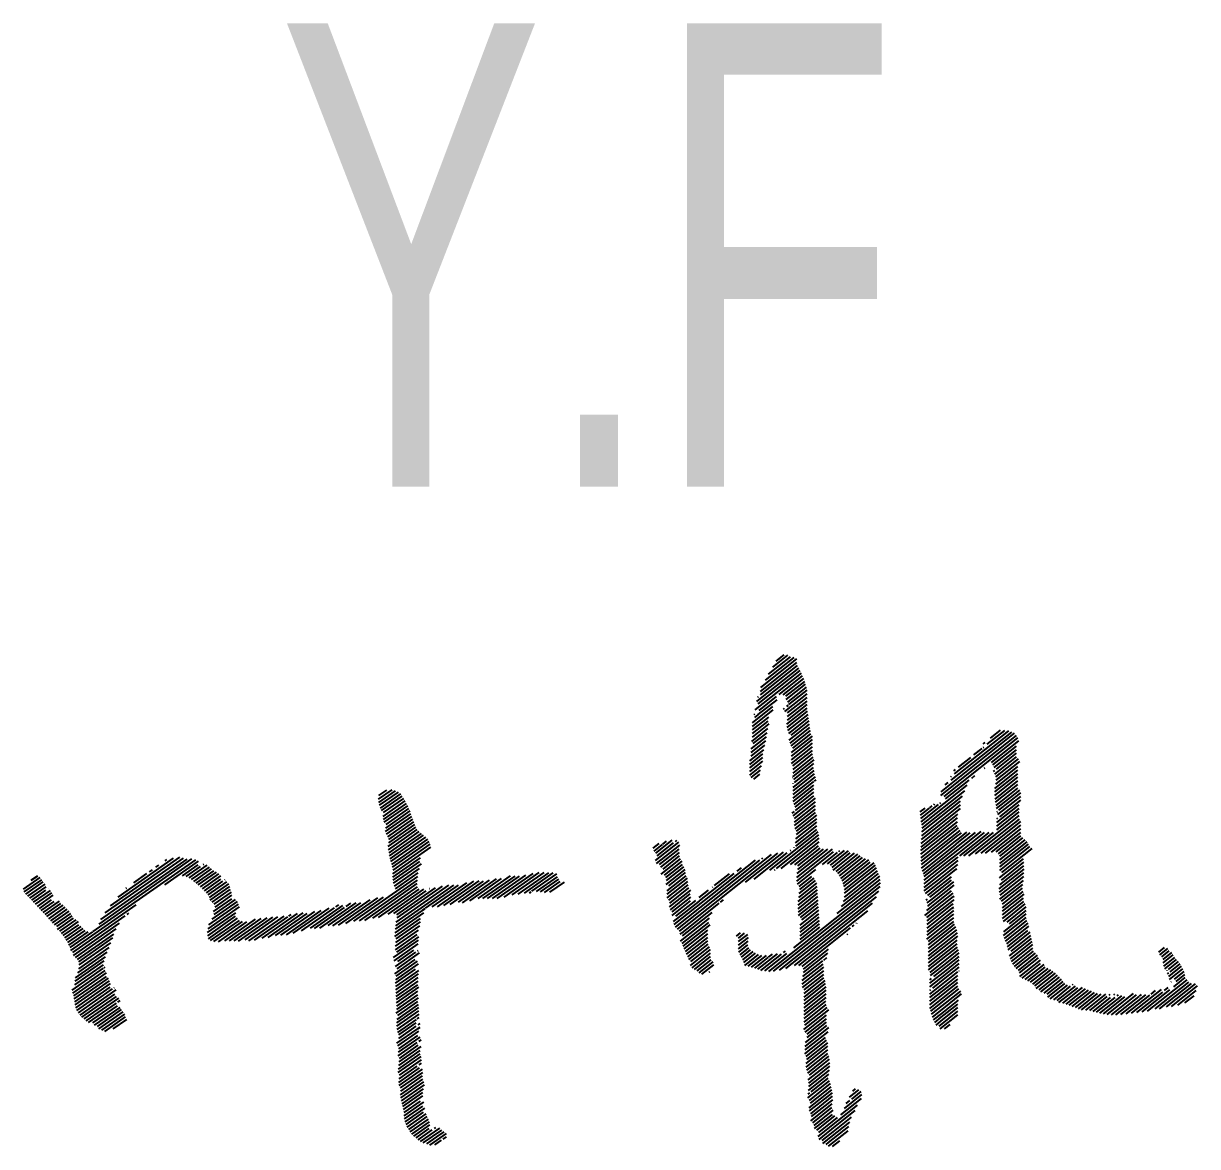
# Model space of a CAD drawing. Header units: millimetres. Extents: x -256 to 585, y -266 to 464.
# Drawn here: x 546.647 to 551.484, y -10.511 to -5.885 of the extents above; entities that cross this region are included whole.
import ezdxf

# ---------------------------------------------------------------- set-up
doc = ezdxf.new("R2010")
doc.units = ezdxf.units.MM
doc.styles.add('Arial Narrow', font='ARIALN.TTF', dxfattribs={"height": 0.2})

# ---------------------------------------------------------------- blocks, each defined once
blk = doc.blocks.new('Unknown-252070812-55927')
at = {"color": 3, "linetype": 'Continuous'}
for p, q in [((549.6852, -8.6201), (549.8331, -8.5028)), ((549.7042, -8.5903), (549.8226, -8.4964)), ((549.7167, -8.5656), (549.8074, -8.4937)), ((549.7342, -8.537), (549.7964, -8.4876)), ((549.7478, -8.5115), (549.7805, -8.4855)), ((549.6741, -8.688), (549.847, -8.5508)), ((549.6832, -8.6365), (549.834, -8.5169)), ((549.6836, -8.6509), (549.8359, -8.5301)), ((549.6911, -8.6598), (549.8414, -8.5405)), ((549.6623, -8.7122), (549.8525, -8.5612)), ((549.7601, -8.6493), (549.8573, -8.5721)), ((549.7769, -8.6507), (549.862, -8.5832)), ((549.7882, -8.6565), (549.8658, -8.5949)), ((549.7895, -8.6702), (549.8697, -8.6066)), ((549.6729, -8.6594), (549.6759, -8.657)), ((549.678, -8.7144), (549.7502, -8.6572)), ((549.7845, -8.7185), (549.8753, -8.6465)), ((549.7958, -8.68), (549.8735, -8.6183)), ((549.8007, -8.6909), (549.8753, -8.6317)), ((549.6508, -8.7655), (549.7351, -8.6986)), ((549.6687, -8.6775), (549.6907, -8.6601)), ((549.6747, -8.7318), (549.7517, -8.6707)), ((549.7779, -8.7089), (549.7832, -8.7047)), ((549.792, -8.6977), (549.7986, -8.6926)), ((549.7921, -8.7715), (549.8761, -8.7048)), ((549.7945, -8.7548), (549.8753, -8.6907)), ((549.7947, -8.7251), (549.8753, -8.6612)), ((549.7955, -8.7393), (549.8753, -8.676)), ((549.6508, -8.7803), (549.7363, -8.7125)), ((549.6508, -8.795), (549.7179, -8.7418)), ((549.6574, -8.7308), (549.6601, -8.7287)), ((549.6597, -8.7437), (549.6734, -8.7328)), ((549.7938, -8.7849), (549.8779, -8.7181)), ((549.7963, -8.7977), (549.8798, -8.7314)), ((549.7999, -8.8095), (549.8817, -8.7447)), ((549.6473, -8.8421), (549.7145, -8.7888)), ((549.6508, -8.8098), (549.7154, -8.7586)), ((549.6508, -8.8246), (549.7191, -8.7704)), ((549.8023, -8.8372), (549.8854, -8.7713)), ((549.8052, -8.8496), (549.8872, -8.7845)), ((549.81, -8.8163), (549.8835, -8.758)), ((549.8105, -8.8602), (549.8891, -8.7978)), ((550.4826, -8.9763), (550.7068, -8.7984)), ((550.6179, -8.8541), (550.6901, -8.7968)), ((550.6307, -8.8293), (550.6722, -8.7963)), ((549.6451, -8.8734), (549.7087, -8.8229)), ((549.6451, -8.8882), (549.7059, -8.8399)), ((549.654, -8.8515), (549.7107, -8.8066)), ((549.812, -8.8886), (549.8983, -8.8201)), ((549.812, -8.9033), (549.8983, -8.8348)), ((549.812, -8.9181), (549.8983, -8.8496)), ((549.8164, -8.8703), (549.891, -8.8111)), ((550.4271, -9.0646), (550.7379, -8.818)), ((550.4273, -9.0497), (550.7306, -8.809)), ((550.4407, -9.0686), (550.7439, -8.8279)), ((550.4685, -9.0022), (550.7185, -8.8038)), ((550.6013, -8.8525), (550.6086, -8.8468)), ((550.6355, -8.9287), (550.7479, -8.8396)), ((549.6393, -8.9223), (549.6969, -8.8766)), ((549.6393, -8.937), (549.6934, -8.8941)), ((549.6451, -8.9029), (549.7015, -8.8581)), ((549.812, -8.9329), (549.8983, -8.8644)), ((549.8175, -8.9432), (549.8983, -8.8791)), ((549.8177, -8.9578), (549.8983, -8.8939)), ((550.5627, -8.898), (550.5968, -8.8709)), ((550.6015, -8.8672), (550.6035, -8.8656)), ((550.6413, -8.9389), (550.7384, -8.8618)), ((550.6461, -8.9498), (550.7384, -8.8766)), ((550.6554, -8.9572), (550.7384, -8.8913)), ((549.6393, -8.9518), (549.6935, -8.9088)), ((549.6393, -8.9665), (549.6929, -8.924)), ((549.6393, -8.9813), (549.6872, -8.9433)), ((549.8177, -8.9726), (549.9004, -8.907)), ((549.8177, -8.9873), (549.905, -8.9181)), ((549.8213, -8.9993), (549.9038, -8.9338)), ((550.4987, -8.9488), (550.5496, -8.9084)), ((550.6486, -8.9774), (550.7384, -8.9061)), ((550.6525, -9.0185), (550.7442, -8.9458)), ((550.653, -8.9887), (550.7468, -8.9142)), ((550.6543, -9.0024), (550.7517, -8.9251)), ((549.6449, -8.9916), (549.6832, -8.9613)), ((549.6556, -8.9979), (549.6808, -8.9779)), ((549.8148, -8.9896), (549.8155, -8.989)), ((549.8177, -9.0316), (549.9051, -8.9622)), ((549.8177, -9.0464), (549.9064, -8.976)), ((549.8177, -9.0611), (549.9103, -8.9877)), ((549.8243, -9.0116), (549.9025, -8.9495)), ((550.4682, -8.9877), (550.4703, -8.986)), ((550.4799, -8.9636), (550.487, -8.958)), ((550.5538, -8.9936), (550.5673, -8.9828)), ((550.6057, -8.9524), (550.608, -8.9506)), ((550.6437, -8.9665), (550.6487, -8.9626)), ((550.6492, -9.0359), (550.7442, -8.9606)), ((550.6492, -9.0507), (550.7442, -8.9753)), ((550.6492, -9.0655), (550.7442, -8.9901)), ((548.1104, -9.0805), (548.1657, -9.0418)), ((548.1117, -9.0657), (548.1438, -9.0432)), ((549.8177, -9.0759), (549.904, -9.0074)), ((549.8177, -9.0168), (549.8185, -9.0162)), ((549.8181, -9.0903), (549.904, -9.0221)), ((549.8222, -9.1018), (549.904, -9.0369)), ((549.9063, -9.0056), (549.9129, -9.0003)), ((550.3458, -9.1734), (550.535, -9.0232)), ((550.4448, -9.021), (550.4565, -9.0118)), ((550.4457, -9.0794), (550.5435, -9.0018)), ((550.65, -9.0796), (550.7442, -9.0049)), ((550.6516, -9.0931), (550.7442, -9.0196)), ((550.6541, -9.1059), (550.7442, -9.0344)), ((550.6565, -9.1187), (550.7516, -9.0433)), ((548.1111, -9.0939), (548.18, -9.0457)), ((548.1143, -9.1056), (548.1919, -9.0512)), ((548.1181, -9.1168), (548.2025, -9.0578)), ((548.1226, -9.1276), (548.2081, -9.0678)), ((548.1287, -9.1512), (548.2193, -9.0877)), ((548.1312, -9.1355), (548.2137, -9.0777)), ((549.8183, -9.1492), (549.9102, -9.0763)), ((549.8235, -9.1599), (549.9098, -9.0914)), ((549.8259, -9.1137), (549.904, -9.0517)), ((549.8284, -9.1264), (549.904, -9.0664)), ((550.3479, -9.1865), (550.5257, -9.0454)), ((550.3488, -9.2153), (550.5082, -9.0888)), ((550.3499, -9.1996), (550.5164, -9.0675)), ((550.6617, -9.1441), (550.7557, -9.0695)), ((550.6661, -9.1258), (550.7557, -9.0548)), ((550.6694, -9.1528), (550.7557, -9.0843)), ((548.13, -9.1642), (548.225, -9.0977)), ((548.1339, -9.1754), (548.2303, -9.1079)), ((548.1382, -9.2141), (548.2438, -9.1402)), ((548.1395, -9.1993), (548.2399, -9.129)), ((548.1415, -9.184), (548.2351, -9.1185)), ((549.8136, -9.1382), (549.8234, -9.1304)), ((549.8235, -9.1746), (549.9098, -9.1061)), ((549.8235, -9.1894), (549.9098, -9.1209)), ((549.8258, -9.2023), (549.9098, -9.1357)), ((550.342, -9.1322), (550.3615, -9.1167)), ((550.3428, -9.1463), (550.3801, -9.1167)), ((550.344, -9.1601), (550.4173, -9.1019)), ((550.3466, -9.2466), (550.5082, -9.1183)), ((550.3477, -9.2309), (550.5082, -9.1035)), ((550.3816, -9.1154), (550.3915, -9.1076)), ((550.3973, -9.103), (550.4009, -9.1001)), ((550.4219, -9.0982), (550.426, -9.095)), ((550.6579, -9.1767), (550.7499, -9.1036)), ((550.6579, -9.1914), (550.7499, -9.1184)), ((550.6579, -9.1324), (550.6594, -9.1312)), ((550.6579, -9.2062), (550.7499, -9.1331)), ((548.1426, -9.225), (548.2478, -9.1513)), ((548.1479, -9.2352), (548.2517, -9.1625)), ((548.1523, -9.246), (548.2556, -9.1737)), ((548.1526, -9.2598), (548.2597, -9.1847)), ((549.8287, -9.2443), (549.9155, -9.1754)), ((549.8318, -9.2123), (549.9155, -9.1459)), ((549.8325, -9.2265), (549.9155, -9.1606)), ((550.3447, -9.2924), (550.495, -9.1731)), ((550.3448, -9.307), (550.4939, -9.1887)), ((550.345, -9.2774), (550.4959, -9.1576)), ((550.3454, -9.2623), (550.4966, -9.1423)), ((550.5418, -9.3131), (550.7499, -9.1479)), ((550.5698, -9.3056), (550.7503, -9.1624)), ((550.5924, -9.3024), (550.7557, -9.1729)), ((550.6104, -9.3029), (550.7557, -9.1876)), ((550.6579, -9.1619), (550.6613, -9.1592)), ((548.1504, -9.2752), (548.264, -9.1957)), ((548.1513, -9.2885), (548.2699, -9.2055)), ((548.1533, -9.301), (548.278, -9.2137)), ((548.1557, -9.3133), (548.2872, -9.2211)), ((548.1581, -9.3255), (548.296, -9.2289)), ((548.161, -9.3374), (548.3044, -9.237)), ((549.7219, -9.3733), (549.9218, -9.2146)), ((549.7502, -9.3656), (549.9243, -9.2275)), ((549.8272, -9.2603), (549.9155, -9.1901)), ((549.8289, -9.2737), (549.9155, -9.2049)), ((550.3454, -9.3214), (550.4997, -9.1989)), ((550.3459, -9.3357), (550.5059, -9.2087)), ((550.3464, -9.35), (550.4969, -9.2306)), ((550.4964, -9.3048), (550.6068, -9.2172)), ((550.4969, -9.2306), (550.5045, -9.2246)), ((550.498, -9.2888), (550.5927, -9.2136)), ((550.4996, -9.2728), (550.5688, -9.2178)), ((550.5012, -9.2567), (550.548, -9.2196)), ((550.5028, -9.2407), (550.5333, -9.2165)), ((550.5044, -9.3132), (550.6254, -9.2172)), ((550.5045, -9.2246), (550.512, -9.2186)), ((550.5218, -9.3142), (550.644, -9.2172)), ((550.635, -9.2981), (550.7557, -9.2024)), ((550.6551, -9.2969), (550.7557, -9.2171)), ((550.6636, -9.305), (550.7557, -9.2319)), ((548.1643, -9.349), (548.3128, -9.245)), ((548.1678, -9.3604), (548.3187, -9.2548)), ((548.1692, -9.3873), (548.3254, -9.2779)), ((548.1705, -9.3725), (548.3228, -9.2659)), ((549.2421, -9.2817), (549.2662, -9.2626)), ((549.245, -9.2942), (549.2793, -9.267)), ((549.2517, -9.3332), (549.3467, -9.2578)), ((549.2525, -9.3031), (549.3204, -9.2491)), ((549.2552, -9.3452), (549.351, -9.2692)), ((549.2583, -9.3132), (549.3257, -9.2597)), ((549.2676, -9.3501), (549.3489, -9.2856)), ((549.2815, -9.2653), (549.2963, -9.2535)), ((549.3329, -9.254), (549.3388, -9.2493)), ((549.7688, -9.3656), (549.9257, -9.2411)), ((549.8073, -9.3498), (549.926, -9.2556)), ((549.8222, -9.279), (549.823, -9.2784)), ((549.8249, -9.3506), (549.923, -9.2728)), ((549.8375, -9.3554), (549.9289, -9.2828)), ((549.8379, -9.3698), (549.9434, -9.2861)), ((550.347, -9.3643), (550.4876, -9.2528)), ((550.3506, -9.3762), (550.4782, -9.275)), ((550.4689, -9.2971), (550.4996, -9.2728)), ((550.4782, -9.275), (550.5012, -9.2567)), ((550.4876, -9.2528), (550.5028, -9.2407)), ((550.6694, -9.3151), (550.7642, -9.2399)), ((550.6694, -9.3299), (550.7736, -9.2472)), ((550.6694, -9.3447), (550.7816, -9.2556)), ((550.6694, -9.3594), (550.7881, -9.2652)), ((550.6694, -9.3742), (550.7939, -9.2753)), ((550.6783, -9.3818), (550.8026, -9.2832)), ((546.935, -9.6252), (547.357, -9.3297)), ((546.9589, -9.5946), (547.3416, -9.3266)), ((546.966, -9.5757), (547.3212, -9.3269)), ((546.9843, -9.5489), (547.3065, -9.3233)), ((547.0053, -9.5203), (547.2921, -9.3195)), ((547.0374, -9.4839), (547.2659, -9.3239)), ((547.2307, -9.3346), (547.2383, -9.3293)), ((548.1688, -9.4015), (548.2825, -9.3219)), ((549.2725, -9.361), (549.3494, -9.2999)), ((549.2746, -9.3888), (549.3544, -9.3254)), ((549.2823, -9.368), (549.3505, -9.3138)), ((549.3286, -9.5969), (549.6636, -9.3311)), ((549.3341, -9.6073), (549.6812, -9.3318)), ((549.3414, -9.6162), (549.7296, -9.3081)), ((549.3502, -9.624), (549.7545, -9.3031)), ((549.6225, -9.4227), (549.7783, -9.299)), ((549.658, -9.4093), (549.7941, -9.3012)), ((549.6885, -9.326), (549.6933, -9.3222)), ((549.8065, -9.2915), (549.808, -9.2902)), ((549.8328, -9.4034), (549.9799, -9.2866)), ((549.8337, -9.4174), (549.9849, -9.2975)), ((549.8349, -9.387), (549.9611, -9.2868)), ((549.9386, -9.3489), (550.0011, -9.2994)), ((549.9599, -9.3468), (550.0295, -9.2915)), ((549.9722, -9.3518), (550.0456, -9.2936)), ((549.9785, -9.3616), (550.0536, -9.3019)), ((549.9831, -9.3726), (550.0706, -9.3032)), ((549.995, -9.378), (550.0853, -9.3064)), ((550.0024, -9.3869), (550.0943, -9.314)), ((550.0063, -9.2952), (550.0104, -9.292)), ((550.009, -9.3964), (550.1044, -9.3207)), ((550.0149, -9.4065), (550.1162, -9.3261)), ((550.02, -9.4172), (550.1301, -9.3298)), ((550.3553, -9.3873), (550.4689, -9.2971)), ((550.3586, -9.3994), (550.4595, -9.3193)), ((550.4408, -9.3637), (550.4948, -9.3209)), ((550.4502, -9.3415), (550.4964, -9.3048)), ((550.4595, -9.3193), (550.498, -9.2888)), ((550.4931, -9.3369), (550.4984, -9.3327)), ((550.4948, -9.3209), (550.4981, -9.3182)), ((550.668, -9.4048), (550.7673, -9.326)), ((547.1672, -9.3791), (547.179, -9.3709)), ((547.193, -9.361), (547.2048, -9.3528)), ((547.2296, -9.4328), (547.3679, -9.336)), ((547.3018, -9.3962), (547.367, -9.3505)), ((547.3171, -9.3994), (547.3773, -9.3572)), ((547.3293, -9.4048), (547.4041, -9.3524)), ((547.3393, -9.4117), (547.4133, -9.3599)), ((547.3487, -9.419), (547.4219, -9.3678)), ((547.3581, -9.4263), (547.4313, -9.3751)), ((547.3675, -9.4337), (547.4419, -9.3816)), ((547.3881, -9.3496), (547.39, -9.3483)), ((548.1701, -9.4145), (548.2804, -9.3373)), ((548.1724, -9.4269), (548.2877, -9.3461)), ((548.1752, -9.4388), (548.279, -9.3661)), ((548.6271, -9.4842), (548.7724, -9.3825)), ((548.6605, -9.4748), (548.792, -9.3827)), ((548.6857, -9.4711), (548.8112, -9.3831)), ((549.2878, -9.3931), (549.3603, -9.3356)), ((549.2937, -9.4031), (549.3622, -9.3488)), ((549.2947, -9.4319), (549.3728, -9.3699)), ((549.2966, -9.4156), (549.3682, -9.3588)), ((549.3063, -9.4374), (549.3749, -9.383)), ((549.5874, -9.3767), (549.6052, -9.3626)), ((549.7413, -9.3727), (549.7444, -9.3703)), ((549.8357, -9.4306), (549.9123, -9.3698)), ((550.0243, -9.4286), (550.1358, -9.34)), ((550.0276, -9.4407), (550.1516, -9.3423)), ((550.0294, -9.4835), (550.166, -9.3751)), ((550.0297, -9.4538), (550.1575, -9.3524)), ((550.0304, -9.4679), (550.1621, -9.3635)), ((550.3586, -9.4141), (550.4502, -9.3415)), ((550.3586, -9.4289), (550.4408, -9.3637)), ((550.4128, -9.4302), (550.4899, -9.369)), ((550.4222, -9.408), (550.4915, -9.353)), ((550.4315, -9.3858), (550.4931, -9.3369)), ((550.4899, -9.369), (550.4922, -9.3672)), ((550.4915, -9.353), (550.4961, -9.3493)), ((550.6671, -9.4498), (550.7694, -9.3686)), ((550.6696, -9.433), (550.7687, -9.3544)), ((550.6759, -9.4133), (550.768, -9.3402)), ((546.6474, -9.4508), (546.7166, -9.4023)), ((546.6503, -9.4626), (546.7224, -9.4122)), ((546.6576, -9.4715), (546.729, -9.4215)), ((546.6655, -9.4799), (546.7361, -9.4304)), ((546.6796, -9.4143), (546.7065, -9.3955)), ((547.1025, -9.4244), (547.1557, -9.3871)), ((547.3762, -9.4415), (547.4525, -9.3881)), ((547.3847, -9.4495), (547.4605, -9.3964)), ((547.3927, -9.4578), (547.4609, -9.41)), ((547.4007, -9.4661), (547.4692, -9.4181)), ((547.4087, -9.4745), (547.4845, -9.4213)), ((547.4134, -9.4851), (547.4927, -9.4295)), ((547.4769, -9.4128), (547.4781, -9.4119)), ((548.0086, -9.5833), (548.2722, -9.3987)), ((548.0319, -9.5809), (548.271, -9.4134)), ((548.053, -9.5801), (548.2699, -9.4282)), ((548.1793, -9.4498), (548.2734, -9.384)), ((548.3317, -9.5241), (548.4735, -9.4248)), ((548.3528, -9.5232), (548.5021, -9.4186)), ((548.3794, -9.5185), (548.5246, -9.4168)), ((548.4048, -9.5146), (548.543, -9.4179)), ((548.4391, -9.5045), (548.5675, -9.4146)), ((548.4555, -9.5069), (548.5955, -9.4089)), ((548.4866, -9.4991), (548.6173, -9.4076)), ((548.52, -9.4897), (548.6538, -9.3959)), ((548.5397, -9.4898), (548.6724, -9.3969)), ((548.5594, -9.4899), (548.6909, -9.3978)), ((548.5793, -9.4898), (548.7167, -9.3937)), ((548.5993, -9.4898), (548.7468, -9.3865)), ((548.7108, -9.4674), (548.8296, -9.3842)), ((548.7416, -9.4597), (548.844, -9.388)), ((548.7608, -9.4602), (548.8469, -9.3999)), ((548.7772, -9.4626), (548.8531, -9.4095)), ((548.7944, -9.4645), (548.8585, -9.4196)), ((548.8159, -9.4634), (548.8756, -9.4216)), ((549.2998, -9.4574), (549.3769, -9.3962)), ((549.2998, -9.4721), (549.3832, -9.4059)), ((549.2998, -9.4869), (549.3841, -9.42)), ((549.4325, -9.4997), (549.5758, -9.3859)), ((549.4936, -9.4364), (549.5553, -9.3874)), ((549.7181, -9.7896), (550.1778, -9.4248)), ((549.841, -9.4855), (549.9161, -9.4259)), ((549.8423, -9.4401), (549.8946, -9.3986)), ((549.843, -9.4691), (549.9102, -9.4158)), ((549.8451, -9.4527), (549.9042, -9.4058)), ((549.9992, -9.5518), (550.1771, -9.4106)), ((550.0179, -9.5222), (550.1752, -9.3973)), ((550.0258, -9.5012), (550.1702, -9.3866)), ((550.3586, -9.4437), (550.4315, -9.3858)), ((550.3586, -9.4584), (550.4222, -9.408)), ((550.3639, -9.469), (550.4128, -9.4302)), ((550.3848, -9.4967), (550.4806, -9.4207)), ((550.3941, -9.4745), (550.4706, -9.4138)), ((550.4035, -9.4524), (550.47, -9.3996)), ((550.6687, -9.4633), (550.7691, -9.3836)), ((550.6702, -9.4916), (550.7665, -9.4152)), ((550.6714, -9.4759), (550.7681, -9.3991)), ((550.6771, -9.5009), (550.7648, -9.4313)), ((546.6734, -9.4883), (546.7409, -9.441)), ((546.6812, -9.4967), (546.7398, -9.4557)), ((546.6891, -9.5051), (546.759, -9.4561)), ((546.697, -9.5135), (546.7644, -9.4663)), ((546.7048, -9.5219), (546.7699, -9.4764)), ((546.7514, -9.4476), (546.7514, -9.4475)), ((547.0695, -9.4475), (547.0721, -9.4457)), ((547.4171, -9.4964), (547.4972, -9.4403)), ((547.4253, -9.5046), (547.4953, -9.4555)), ((547.4331, -9.513), (547.5039, -9.4634)), ((547.4364, -9.5247), (547.5056, -9.4762)), ((547.496, -9.455), (547.4999, -9.4523)), ((548.0865, -9.5705), (548.2711, -9.4412)), ((548.1104, -9.5677), (548.2777, -9.4505)), ((548.1495, -9.5542), (548.2963, -9.4514)), ((548.1737, -9.5512), (548.3069, -9.4579)), ((548.1813, -9.6016), (548.4201, -9.4343)), ((548.1824, -9.5868), (548.4002, -9.4343)), ((548.185, -9.5572), (548.3445, -9.4455)), ((548.1874, -9.5694), (548.3736, -9.4391)), ((548.3037, -9.5297), (548.4401, -9.4342)), ((548.3203, -9.4485), (548.3211, -9.4479)), ((548.7322, -9.4663), (548.7386, -9.4619)), ((549.3064, -9.4964), (549.3853, -9.4338)), ((549.3085, -9.5242), (549.3962, -9.4546)), ((549.3095, -9.5087), (549.3888, -9.4458)), ((549.313, -9.5355), (549.3944, -9.4708)), ((549.4316, -9.4856), (549.4691, -9.4558)), ((549.4858, -9.4426), (549.4874, -9.4414)), ((549.7377, -9.7888), (550.1767, -9.4404)), ((549.7614, -9.7848), (550.1715, -9.4593)), ((549.8384, -9.517), (549.918, -9.4539)), ((549.8387, -9.5316), (549.9189, -9.4679)), ((549.839, -9.5018), (549.917, -9.4399)), ((550.361, -9.5599), (550.4775, -9.4674)), ((550.3691, -9.5387), (550.4704, -9.4583)), ((550.3728, -9.4767), (550.4035, -9.4524)), ((550.3754, -9.5189), (550.4811, -9.435)), ((550.3815, -9.4846), (550.3941, -9.4745)), ((550.4786, -9.4813), (550.4809, -9.4795)), ((550.6809, -9.5127), (550.7636, -9.4471)), ((550.6809, -9.5274), (550.7652, -9.4605)), ((550.6809, -9.5422), (550.7696, -9.4718)), ((546.7127, -9.5303), (546.7631, -9.495)), ((546.7205, -9.5388), (546.7738, -9.5015)), ((546.7283, -9.5472), (546.7959, -9.4999)), ((546.7361, -9.5557), (546.8016, -9.5098)), ((546.7438, -9.5642), (546.8107, -9.5174)), ((546.7516, -9.5727), (546.819, -9.5255)), ((546.842, -9.7043), (547.1117, -9.5154)), ((547.4083, -9.6139), (547.5378, -9.5232)), ((547.4116, -9.5977), (547.5329, -9.5127)), ((547.4251, -9.5743), (547.5293, -9.5013)), ((547.4299, -9.5431), (547.5051, -9.4904)), ((547.4325, -9.5552), (547.5211, -9.4932)), ((547.8294, -9.6113), (547.963, -9.5178)), ((547.8469, -9.613), (547.9701, -9.5268)), ((547.8687, -9.6116), (548.0182, -9.507)), ((547.9032, -9.6014), (548.0376, -9.5073)), ((547.9222, -9.6021), (548.0752, -9.4949)), ((547.9337, -9.5244), (547.947, -9.5151)), ((547.9454, -9.5997), (548.1068, -9.4867)), ((547.9757, -9.5924), (548.1312, -9.4835)), ((547.9764, -9.5223), (547.9961, -9.5085)), ((549.3197, -9.5597), (549.3959, -9.4991)), ((549.3204, -9.5444), (549.3967, -9.4838)), ((549.3255, -9.5845), (549.4317, -9.5003)), ((549.335, -9.5623), (549.4169, -9.4973)), ((549.3591, -9.6317), (549.5133, -9.5094)), ((549.5191, -9.5047), (549.5307, -9.4956)), ((549.7886, -9.778), (550.161, -9.4824)), ((549.8235, -9.765), (550.1457, -9.5093)), ((549.8396, -9.5456), (549.9198, -9.4819)), ((549.8404, -9.5597), (549.9208, -9.4959)), ((549.8484, -9.5682), (549.9217, -9.5099)), ((549.8546, -9.5779), (549.9227, -9.524)), ((550.3664, -9.4966), (550.3719, -9.4922)), ((550.3692, -9.5682), (550.4786, -9.4813)), ((550.3701, -9.5821), (550.477, -9.4974)), ((550.3701, -9.5969), (550.4753, -9.5134)), ((550.3705, -9.508), (550.3848, -9.4967)), ((550.3725, -9.5212), (550.3754, -9.5189)), ((550.4737, -9.5294), (550.4795, -9.5249)), ((550.4753, -9.5134), (550.4771, -9.512)), ((550.477, -9.4974), (550.4813, -9.4939)), ((550.6809, -9.5569), (550.767, -9.4886)), ((550.6809, -9.5717), (550.7684, -9.5022)), ((550.6842, -9.5838), (550.7746, -9.5121)), ((550.6996, -9.5864), (550.7787, -9.5236)), ((546.7594, -9.5812), (546.8275, -9.5334)), ((546.7671, -9.5896), (546.8355, -9.5418)), ((546.7747, -9.5983), (546.8425, -9.5508)), ((546.7846, -9.6053), (546.8475, -9.5612)), ((546.7878, -9.6169), (546.8541, -9.5705)), ((546.8505, -9.7122), (547.0659, -9.5614)), ((547.0742, -9.5556), (547.0816, -9.5504)), ((547.4059, -9.6295), (547.5224, -9.5479)), ((547.4069, -9.6427), (547.5212, -9.5627)), ((547.4092, -9.6551), (547.5297, -9.5707)), ((547.4766, -9.6635), (547.6026, -9.5753)), ((547.4966, -9.6634), (547.6272, -9.572)), ((547.5152, -9.6644), (547.6507, -9.5695)), ((547.5337, -9.6653), (547.6742, -9.5669)), ((547.5606, -9.6604), (547.6958, -9.5657)), ((547.5759, -9.6635), (547.7213, -9.5617)), ((547.5994, -9.6611), (547.7369, -9.5647)), ((547.6305, -9.6532), (547.7769, -9.5507)), ((547.655, -9.65), (547.7995, -9.5488)), ((547.6853, -9.6426), (547.8165, -9.5508)), ((547.7081, -9.6406), (547.8483, -9.5424)), ((547.731, -9.6385), (547.874, -9.5384)), ((547.7399, -9.5627), (547.7504, -9.5553)), ((547.759, -9.6328), (547.907, -9.5292)), ((547.7927, -9.6231), (547.928, -9.5284)), ((548.1778, -9.6458), (548.2828, -9.5722)), ((548.179, -9.631), (548.2966, -9.5486)), ((548.1801, -9.6163), (548.2907, -9.5388)), ((548.2917, -9.5381), (548.3022, -9.5308)), ((549.354, -9.6653), (549.4742, -9.5699)), ((549.3627, -9.6436), (549.484, -9.5474)), ((549.8414, -9.7655), (550.126, -9.5397)), ((549.8465, -9.5992), (549.9236, -9.538)), ((549.8465, -9.6139), (549.9246, -9.552)), ((549.8465, -9.6287), (549.9255, -9.566)), ((550.3701, -9.6117), (550.4737, -9.5294)), ((550.3701, -9.6264), (550.4721, -9.5455)), ((550.3701, -9.6412), (550.4705, -9.5615)), ((550.4689, -9.5776), (550.4795, -9.5692)), ((550.4705, -9.5615), (550.4795, -9.5544)), ((550.4721, -9.5455), (550.4795, -9.5396)), ((550.6852, -9.6421), (550.7787, -9.5679)), ((550.6856, -9.627), (550.7787, -9.5531)), ((550.7096, -9.5932), (550.7787, -9.5383)), ((546.797, -9.6244), (546.865, -9.5768)), ((546.804, -9.6334), (546.8743, -9.5842)), ((546.811, -9.6424), (546.8751, -9.5976)), ((546.8177, -9.6517), (546.8847, -9.6048)), ((546.8239, -9.6612), (546.8931, -9.6128)), ((546.8295, -9.6713), (546.9014, -9.6209)), ((546.854, -9.7237), (547.0433, -9.5911)), ((546.861, -9.7327), (547.029, -9.6151)), ((547.4183, -9.6626), (547.537, -9.5795)), ((547.432, -9.6669), (547.5491, -9.5849)), ((547.4503, -9.668), (547.5674, -9.586)), ((548.1804, -9.6857), (548.2751, -9.6194)), ((548.1816, -9.6709), (548.2799, -9.6021)), ((548.1827, -9.6562), (548.2828, -9.5861)), ((549.3606, -9.6748), (549.4704, -9.5877)), ((549.3652, -9.6859), (549.4759, -9.598)), ((549.3697, -9.6971), (549.4667, -9.6201)), ((549.8213, -9.6929), (549.9283, -9.608)), ((549.8465, -9.6435), (549.9264, -9.58)), ((549.8465, -9.6582), (549.9274, -9.594)), ((549.8556, -9.7691), (550.0549, -9.6109)), ((550.0619, -9.6053), (550.0697, -9.5992)), ((550.0788, -9.592), (550.0807, -9.5904)), ((550.3687, -9.6571), (550.4689, -9.5776)), ((550.3759, -9.6661), (550.4673, -9.5936)), ((550.3759, -9.6809), (550.4656, -9.6097)), ((550.4624, -9.6418), (550.492, -9.6183)), ((550.464, -9.6257), (550.4878, -9.6069)), ((550.4656, -9.6097), (550.4831, -9.5958)), ((550.4673, -9.5936), (550.4795, -9.5839)), ((550.6886, -9.6542), (550.7813, -9.5806)), ((550.6934, -9.6651), (550.787, -9.5908)), ((550.6978, -9.6764), (550.7889, -9.604)), ((550.7015, -9.6882), (550.7853, -9.6217)), ((546.8348, -9.6814), (546.9136, -9.6263)), ((546.8402, -9.6916), (546.9332, -9.6265)), ((546.8702, -9.7402), (547.019, -9.636)), ((546.875, -9.7507), (547.0159, -9.6521)), ((546.8773, -9.763), (547.0078, -9.6716)), ((548.1723, -9.7331), (548.2746, -9.6615)), ((548.1793, -9.7004), (548.2693, -9.6374)), ((548.1855, -9.71), (548.2757, -9.6468)), ((549.3533, -9.6363), (549.3587, -9.632)), ((549.3743, -9.7082), (549.4667, -9.6349)), ((549.379, -9.7192), (549.4667, -9.6497)), ((549.3838, -9.7302), (549.4667, -9.6644)), ((549.5853, -9.6441), (549.6016, -9.6311)), ((549.5933, -9.6525), (549.6184, -9.6326)), ((549.5933, -9.6673), (549.6309, -9.6374)), ((549.5933, -9.682), (549.6339, -9.6498)), ((549.5933, -9.6968), (549.6323, -9.6658)), ((550.0402, -9.6373), (550.0437, -9.6346)), ((550.3759, -9.6956), (550.464, -9.6257)), ((550.3759, -9.7104), (550.4624, -9.6418)), ((550.3759, -9.7252), (550.4608, -9.6578)), ((550.4576, -9.6899), (550.4945, -9.6606)), ((550.4592, -9.6738), (550.4968, -9.644)), ((550.4608, -9.6578), (550.4952, -9.6305)), ((550.7034, -9.7014), (550.7951, -9.6286)), ((550.7094, -9.7261), (550.8004, -9.654)), ((550.7131, -9.738), (550.8031, -9.6666)), ((550.7157, -9.7064), (550.7978, -9.6413)), ((546.8712, -9.7952), (546.9916, -9.7108)), ((546.8748, -9.7787), (547.0004, -9.6908)), ((548.1742, -9.7457), (548.2734, -9.6762)), ((548.1794, -9.7699), (548.264, -9.7106)), ((548.1862, -9.7791), (548.2792, -9.7139)), ((548.1901, -9.7485), (548.2561, -9.7023)), ((548.2711, -9.7057), (548.2733, -9.7042)), ((549.3885, -9.7412), (549.4686, -9.6777)), ((549.3949, -9.7656), (549.4782, -9.6996)), ((549.3967, -9.7494), (549.4739, -9.6882)), ((549.4019, -9.7748), (549.4782, -9.7143)), ((549.5938, -9.7112), (549.632, -9.6808)), ((549.5998, -9.7211), (549.636, -9.6924)), ((549.6058, -9.7311), (549.6431, -9.7016)), ((549.611, -9.7418), (549.6531, -9.7084)), ((549.6151, -9.7533), (549.6637, -9.7147)), ((549.6191, -9.7649), (549.6754, -9.7202)), ((549.6731, -9.7811), (549.7535, -9.7173)), ((549.6857, -9.7858), (549.7697, -9.7191)), ((549.7015, -9.7881), (549.7923, -9.716)), ((549.7172, -9.7313), (549.7325, -9.7192)), ((549.7786, -9.7121), (549.7865, -9.7058)), ((549.8604, -9.78), (549.9637, -9.6981)), ((549.8609, -9.7943), (549.9612, -9.7148)), ((550.3759, -9.7399), (550.4592, -9.6738)), ((550.3759, -9.7547), (550.4576, -9.6899)), ((550.3759, -9.7694), (550.4559, -9.7059)), ((550.4511, -9.7541), (550.5025, -9.7133)), ((550.4527, -9.738), (550.4999, -9.7006)), ((550.4543, -9.722), (550.4947, -9.6899)), ((550.4559, -9.7059), (550.4932, -9.6764)), ((550.7172, -9.7495), (550.8057, -9.6793)), ((550.7227, -9.7599), (550.806, -9.6938)), ((550.7295, -9.7692), (550.808, -9.7069)), ((550.7372, -9.7779), (550.8163, -9.7151)), ((551.3248, -9.7101), (551.3481, -9.6917)), ((551.329, -9.7216), (551.3618, -9.6956)), ((551.3366, -9.7303), (551.3678, -9.7055)), ((551.3425, -9.7404), (551.3782, -9.7121)), ((546.859, -9.8454), (546.9764, -9.7632)), ((546.8602, -9.8307), (546.9803, -9.7466)), ((546.8613, -9.816), (546.985, -9.7293)), ((548.1768, -9.7996), (548.2607, -9.7408)), ((548.181, -9.8244), (548.2754, -9.7583)), ((548.1822, -9.8097), (548.2704, -9.748)), ((549.4123, -9.7814), (549.4782, -9.7291)), ((549.4225, -9.7881), (549.4799, -9.7425)), ((549.431, -9.7961), (549.4884, -9.7505)), ((549.4423, -9.8018), (549.4909, -9.7633)), ((549.633, -9.7686), (549.689, -9.7242)), ((549.6472, -9.7721), (549.7077, -9.7241)), ((549.6605, -9.7763), (549.7148, -9.7332)), ((549.856, -9.8278), (549.9421, -9.7594)), ((549.8585, -9.8111), (549.9401, -9.7463)), ((549.9444, -9.7429), (549.957, -9.7329)), ((550.3762, -9.7839), (550.4543, -9.722)), ((550.3826, -9.7937), (550.4527, -9.738)), ((550.3845, -9.8069), (550.4511, -9.7541)), ((550.4462, -9.8022), (550.5025, -9.7575)), ((550.4479, -9.7861), (550.5025, -9.7428)), ((550.4495, -9.7701), (550.5025, -9.728)), ((550.7463, -9.7855), (550.8247, -9.7233)), ((550.7512, -9.7964), (550.8291, -9.7345)), ((550.752, -9.8105), (550.8366, -9.7433)), ((550.7614, -9.8178), (550.8378, -9.7572)), ((550.7736, -9.8228), (550.8518, -9.7608)), ((551.3426, -9.755), (551.384, -9.7222)), ((551.3453, -9.7677), (551.3904, -9.7319)), ((551.3491, -9.7794), (551.398, -9.7406)), ((551.3649, -9.7817), (551.4059, -9.7491)), ((551.3662, -9.8102), (551.4182, -9.7688)), ((551.3714, -9.7912), (551.4121, -9.759)), ((546.8479, -9.8671), (546.9766, -9.777)), ((546.8506, -9.8792), (546.9833, -9.7862)), ((546.8544, -9.8905), (546.9893, -9.796)), ((546.8564, -9.9029), (546.9889, -9.8102)), ((546.8585, -9.9154), (546.9977, -9.8179)), ((546.9801, -9.7746), (546.9839, -9.7719)), ((548.1804, -9.8388), (548.2629, -9.781)), ((548.1811, -9.8523), (548.2763, -9.7855)), ((548.1817, -9.8657), (548.2752, -9.8003)), ((548.1823, -9.8792), (548.274, -9.815)), ((549.4719, -9.7931), (549.4749, -9.7908)), ((549.856, -9.8426), (549.9443, -9.7725)), ((549.8572, -9.8564), (549.9443, -9.7872)), ((549.8637, -9.8659), (549.9443, -9.802)), ((549.8637, -9.8807), (549.9443, -9.8167)), ((550.3816, -9.8387), (550.4479, -9.7861)), ((550.3816, -9.8534), (550.4462, -9.8022)), ((550.3932, -9.8591), (550.4446, -9.8182)), ((550.3975, -9.8113), (550.4495, -9.7701)), ((550.4414, -9.8503), (550.4967, -9.8064)), ((550.443, -9.8343), (550.4967, -9.7916)), ((550.4446, -9.8182), (550.5025, -9.7723)), ((550.5013, -9.788), (550.5025, -9.7871)), ((550.7856, -9.8281), (550.8558, -9.7724)), ((550.7961, -9.8345), (550.8682, -9.7773)), ((550.8052, -9.8421), (550.8793, -9.7832)), ((550.814, -9.8498), (550.8888, -9.7904)), ((550.8198, -9.86), (550.8983, -9.7977)), ((550.8313, -9.8656), (550.9074, -9.8053)), ((550.8386, -9.8746), (550.9157, -9.8134)), ((551.3584, -9.7868), (551.359, -9.7863)), ((551.3602, -9.8001), (551.3653, -9.796)), ((551.3681, -9.8234), (551.4239, -9.7791)), ((551.386, -9.8535), (551.4338, -9.8155)), ((551.389, -9.8216), (551.4285, -9.7902)), ((551.3959, -9.8308), (551.4312, -9.8029)), ((546.8604, -9.928), (547.0021, -9.8288)), ((546.8624, -9.9405), (547.0059, -9.84)), ((546.8675, -9.9508), (547.0046, -9.8548)), ((546.8737, -9.9604), (547.0142, -9.862)), ((546.8807, -9.9695), (547.0294, -9.8653)), ((547.0212, -9.8571), (547.0222, -9.8565)), ((548.183, -9.8927), (548.2729, -9.8297)), ((548.1836, -9.9062), (548.2717, -9.8445)), ((548.1842, -9.9196), (548.276, -9.8554)), ((549.8637, -9.8954), (549.9503, -9.8267)), ((549.8637, -9.9102), (549.952, -9.8401)), ((549.8637, -9.925), (549.9537, -9.8536)), ((550.3816, -9.8239), (550.3886, -9.8184)), ((550.3816, -9.883), (550.443, -9.8343)), ((550.3816, -9.8977), (550.4414, -9.8503)), ((550.3816, -9.8682), (550.3849, -9.8656)), ((550.3816, -9.9125), (550.4398, -9.8664)), ((550.4349, -9.9145), (550.5014, -9.8618)), ((550.4365, -9.8984), (550.4967, -9.8507)), ((550.4382, -9.8824), (550.4967, -9.8359)), ((550.4398, -9.8664), (550.4967, -9.8212)), ((550.8517, -9.8789), (550.9232, -9.8222)), ((550.8643, -9.8837), (550.9305, -9.8312)), ((550.868, -9.8955), (550.9377, -9.8402)), ((550.8771, -9.9031), (550.9487, -9.8463)), ((550.8916, -9.9063), (550.9611, -9.8512)), ((550.9057, -9.9099), (550.9809, -9.8502)), ((550.9133, -9.9186), (550.9909, -9.857)), ((550.9286, -9.9212), (551.0097, -9.8568)), ((550.9435, -9.9242), (551.0221, -9.8618)), ((550.9559, -9.9291), (551.0345, -9.8667)), ((550.9686, -9.8452), (550.9716, -9.8429)), ((551.212, -9.9621), (551.3354, -9.8641)), ((551.2559, -9.9567), (551.3706, -9.8656)), ((551.2779, -9.954), (551.4417, -9.824)), ((551.3099, -9.9434), (551.4483, -9.8335)), ((551.3271, -9.9445), (551.4589, -9.8399)), ((551.3484, -9.8685), (551.3638, -9.8563)), ((551.356, -9.9363), (551.4758, -9.8412)), ((551.3753, -9.8324), (551.3767, -9.8313)), ((551.3763, -9.935), (551.484, -9.8495)), ((546.8882, -9.9781), (547.0236, -9.8833)), ((546.8971, -9.9858), (547.0299, -9.8928)), ((546.9063, -9.9933), (547.0396, -9.8999)), ((547.036, -9.9164), (547.0455, -9.9097)), ((548.1832, -9.9621), (548.2744, -9.8983)), ((548.1849, -9.9331), (548.2724, -9.8718)), ((548.1855, -9.9466), (548.2715, -9.8864)), ((548.1893, -9.9718), (548.2719, -9.9139)), ((549.8637, -9.9397), (549.9547, -9.8676)), ((549.8637, -9.9545), (549.9546, -9.8823)), ((549.8637, -9.9692), (549.9537, -9.8978)), ((549.8637, -9.984), (549.953, -9.9131)), ((550.3816, -9.9272), (550.4382, -9.8824)), ((550.3816, -9.942), (550.4365, -9.8984)), ((550.3848, -9.9543), (550.4349, -9.9145)), ((550.4301, -9.9626), (550.4987, -9.9081)), ((550.4317, -9.9466), (550.512, -9.8829)), ((550.4333, -9.9305), (550.5087, -9.8707)), ((550.9683, -9.934), (551.0469, -9.8716)), ((550.9807, -9.9389), (551.0593, -9.8765)), ((550.9931, -9.9439), (551.0717, -9.8814)), ((551.0057, -9.9486), (551.0872, -9.8839)), ((551.0234, -9.9493), (551.1058, -9.8839)), ((551.0402, -9.9508), (551.1125, -9.8934)), ((551.0541, -9.9545), (551.1258, -9.8976)), ((551.0681, -9.9582), (551.1444, -9.8976)), ((551.082, -9.9619), (551.172, -9.8905)), ((551.0967, -9.9649), (551.1848, -9.895)), ((551.1123, -9.9673), (551.2206, -9.8814)), ((551.1199, -9.8875), (551.1244, -9.8839)), ((551.1291, -9.9688), (551.2333, -9.8861)), ((551.1392, -9.8869), (551.143, -9.8839)), ((551.1479, -9.9686), (551.2431, -9.893)), ((551.1527, -9.891), (551.1585, -9.8864)), ((551.1682, -9.9672), (551.2707, -9.8859)), ((551.1901, -9.9646), (551.2873, -9.8875)), ((551.2339, -9.9594), (551.3405, -9.8748)), ((551.2446, -9.8919), (551.2534, -9.8849)), ((551.2925, -9.8834), (551.3112, -9.8685)), ((551.4026, -9.9289), (551.4789, -9.8683)), ((551.4324, -9.9199), (551.47, -9.8901)), ((546.9158, -10.0005), (547.0299, -9.9206)), ((546.9334, -10.0021), (547.0346, -9.9313)), ((546.9401, -10.0114), (547.0451, -9.9379)), ((546.9526, -10.0165), (547.0514, -9.9473)), ((546.9579, -10.0267), (547.0587, -9.9562)), ((548.1855, -10.0023), (548.2758, -9.9391)), ((548.1858, -10.016), (548.2764, -9.9525)), ((548.1869, -9.9873), (548.2751, -9.9256)), ((549.8622, -10.0295), (549.9654, -9.9476)), ((549.8637, -9.9988), (549.9545, -9.9268)), ((549.8657, -10.0119), (549.9585, -9.9383)), ((550.3883, -9.9662), (550.4333, -9.9305)), ((550.3922, -9.9779), (550.4317, -9.9466)), ((550.3965, -9.9893), (550.4301, -9.9626)), ((550.4252, -10.0108), (550.4967, -9.954)), ((550.4268, -9.9947), (550.4967, -9.9392)), ((550.4284, -9.9787), (550.4967, -9.9245)), ((546.9702, -10.0321), (547.0643, -9.9661)), ((546.9821, -10.0376), (547.0679, -9.9776)), ((547.0173, -10.0269), (547.0728, -9.988)), ((548.1869, -10.0292), (548.277, -9.966)), ((548.1897, -10.0411), (548.2662, -9.9875)), ((548.1943, -10.0517), (548.265, -10.0022)), ((548.2692, -9.9854), (548.2776, -9.9795)), ((548.2738, -10.01), (548.2817, -10.0045)), ((549.8671, -10.0404), (549.9558, -9.97)), ((549.876, -10.0481), (549.9558, -9.9847)), ((549.8764, -10.0625), (549.9558, -9.9995)), ((550.4018, -9.9998), (550.4284, -9.9787)), ((550.4067, -10.0107), (550.4268, -9.9947)), ((550.4195, -10.0153), (550.4252, -10.0108)), ((550.4245, -10.026), (550.4967, -9.9688)), ((550.4419, -10.0271), (550.4645, -10.0091)), ((548.1854, -10.0859), (548.2688, -10.0274)), ((548.19, -10.0966), (548.2763, -10.0361)), ((548.1933, -10.1082), (548.2714, -10.0535)), ((548.1943, -10.0657), (548.2653, -10.016)), ((548.27, -10.0266), (548.281, -10.0189)), ((549.8672, -10.0993), (549.9654, -10.0214)), ((549.8682, -10.1133), (549.9626, -10.0384)), ((549.8691, -10.0831), (549.9572, -10.0132)), ((548.191, -10.1376), (548.2686, -10.0833)), ((548.1921, -10.1229), (548.2811, -10.0606)), ((548.1948, -10.1628), (548.286, -10.0989)), ((548.1959, -10.1481), (548.2729, -10.0942)), ((548.2764, -10.0778), (548.2859, -10.0712)), ((549.8661, -10.1298), (549.9517, -10.0618)), ((549.8716, -10.1401), (549.9561, -10.073)), ((549.8724, -10.169), (549.9616, -10.0982)), ((549.875, -10.1522), (549.9616, -10.0835)), ((548.1913, -10.207), (548.2855, -10.141)), ((548.1924, -10.1923), (548.2817, -10.1298)), ((548.1936, -10.1775), (548.282, -10.1156)), ((548.1962, -10.2175), (548.2873, -10.1537)), ((549.8722, -10.1839), (549.9616, -10.113)), ((549.8742, -10.1971), (549.9616, -10.1278)), ((549.8785, -10.2084), (549.9652, -10.1396)), ((549.8854, -10.2177), (549.9683, -10.152)), ((548.1939, -10.2469), (548.2785, -10.1877)), ((548.1951, -10.2322), (548.2691, -10.1803)), ((548.1952, -10.26), (548.2916, -10.1925)), ((548.2779, -10.1742), (548.2872, -10.1677)), ((549.8795, -10.2371), (549.9693, -10.1659)), ((549.8824, -10.2496), (549.9693, -10.1807)), ((549.883, -10.2639), (549.9675, -10.1968)), ((548.2006, -10.2701), (548.2919, -10.2061)), ((548.201, -10.2977), (548.2924, -10.2336)), ((548.2022, -10.3107), (548.2969, -10.2444)), ((548.2023, -10.2828), (548.2911, -10.2206)), ((549.8785, -10.2232), (549.8793, -10.2226)), ((549.8791, -10.3113), (549.9678, -10.2409)), ((549.8811, -10.2802), (549.965, -10.2136)), ((549.8849, -10.3215), (549.972, -10.2523)), ((549.8925, -10.2859), (549.9629, -10.2301)), ((548.2046, -10.323), (548.2994, -10.2566)), ((548.2074, -10.3349), (548.2959, -10.273)), ((548.2102, -10.3468), (548.2927, -10.2891)), ((549.8797, -10.2961), (549.8869, -10.2903)), ((549.8844, -10.3514), (549.9779, -10.2772)), ((549.886, -10.3649), (549.9797, -10.2905)), ((549.8893, -10.3327), (549.9749, -10.2648)), ((550.0294, -10.3544), (550.1016, -10.2971)), ((550.0499, -10.3086), (550.0882, -10.2782)), ((550.0594, -10.3158), (550.0982, -10.285)), ((550.0634, -10.2831), (550.0746, -10.2742)), ((548.213, -10.3589), (548.2932, -10.3026)), ((548.2156, -10.3709), (548.2827, -10.3239)), ((548.2162, -10.3845), (548.294, -10.3299)), ((548.2171, -10.3977), (548.2927, -10.3448)), ((548.2944, -10.3297), (548.2973, -10.3276)), ((549.8904, -10.3761), (549.9807, -10.3045)), ((549.8912, -10.405), (549.9791, -10.3353)), ((549.8941, -10.388), (549.9813, -10.3187)), ((550.0017, -10.4058), (550.0836, -10.3409)), ((550.0142, -10.3812), (550.0994, -10.3136)), ((550.0367, -10.3338), (550.0512, -10.3223)), ((548.2199, -10.4097), (548.3008, -10.353)), ((548.2237, -10.4209), (548.296, -10.3703)), ((548.2285, -10.4315), (548.3067, -10.3768)), ((548.2344, -10.4412), (548.3111, -10.3876)), ((548.2404, -10.451), (548.3156, -10.3984)), ((549.8992, -10.4134), (549.9777, -10.3511)), ((549.9042, -10.4242), (549.9828, -10.3619)), ((549.9064, -10.4372), (549.9799, -10.3789)), ((549.9163, -10.4441), (549.9905, -10.3852)), ((549.9234, -10.4532), (550.001, -10.3917)), ((549.9831, -10.4502), (550.0587, -10.3902)), ((549.9924, -10.428), (550.0743, -10.363)), ((548.2474, -10.46), (548.3201, -10.4091)), ((548.2552, -10.4685), (548.3209, -10.4225)), ((548.2645, -10.4759), (548.3192, -10.4376)), ((548.2738, -10.4833), (548.3316, -10.4428)), ((548.2835, -10.4904), (548.3624, -10.4352)), ((548.2944, -10.4967), (548.3706, -10.4433)), ((548.3404, -10.4366), (548.3456, -10.433)), ((549.9217, -10.4693), (550.0017, -10.4058)), ((549.9248, -10.4817), (549.9924, -10.428)), ((549.9635, -10.51), (550.0442, -10.446)), ((549.9644, -10.4945), (550.0477, -10.4284)), ((549.9737, -10.4724), (550.0516, -10.4106)), ((548.3089, -10.5005), (548.3505, -10.4713)), ((548.3213, -10.5057), (548.3907, -10.4571)), ((548.3426, -10.5047), (548.3699, -10.4856)), ((548.3505, -10.4713), (548.3808, -10.4501)), ((548.3767, -10.4808), (548.3895, -10.4718)), ((549.9371, -10.4867), (549.9831, -10.4502)), ((549.9399, -10.4992), (549.9737, -10.4724)), ((549.9539, -10.5028), (549.9644, -10.4945)), ((549.9805, -10.5113), (550.0104, -10.4875))]:
    blk.add_line(p, q, dxfattribs=at)
at = {"color": 6, "linetype": 'Continuous', "style": 'Arial Narrow', "width": 0.75}
blk.add_text('Y.F', height=1.90885, dxfattribs=at).set_placement((547.697, -7.7935))

msp = doc.modelspace()

# ---------------------------------------------------------------- block references
msp.add_blockref('Unknown-252070812-55927', (0, 0))

doc.saveas('drawing.dxf')
